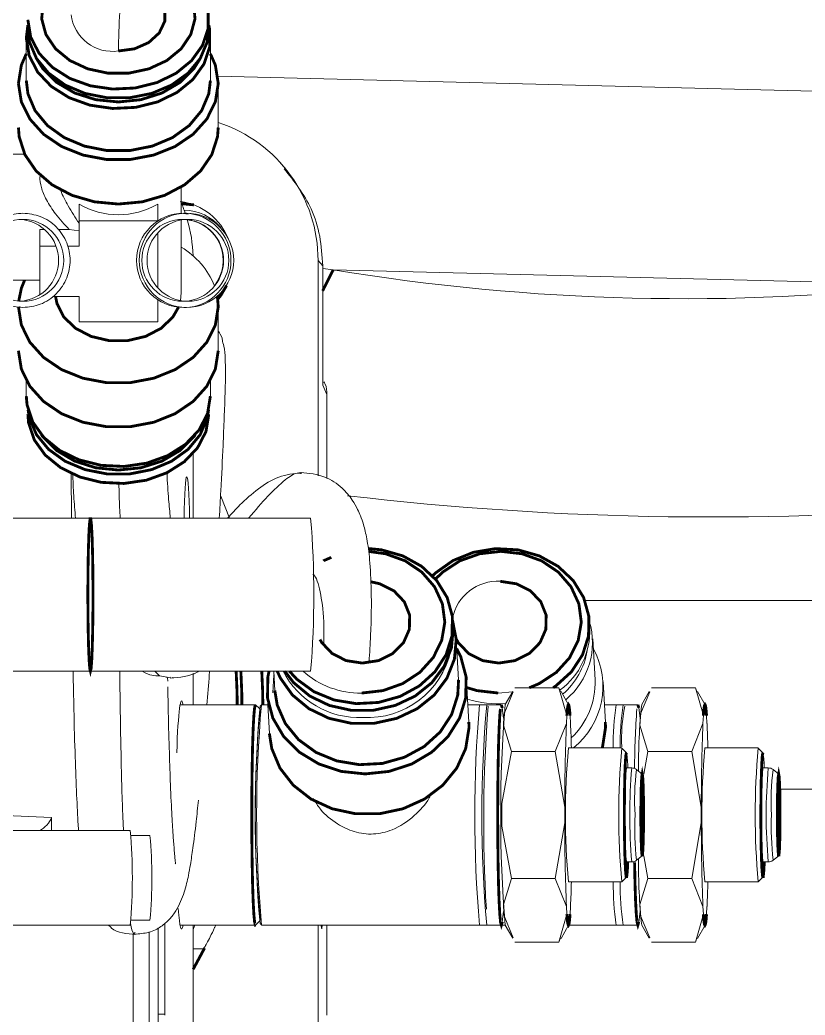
# Model space of a CAD drawing. Header units: millimetres. Extents: x -16985 to -606, y 2122 to 9380.
# Drawn here: x -2974 to -2924.1, y 7055.5 to 7118.7 of the extents above; entities that cross this region are included whole.
import ezdxf

# ---------------------------------------------------------------- set-up
doc = ezdxf.new("R2010")
doc.units = ezdxf.units.MM
for name, pattern in [('K5LT32768', [0]), ('K5LT32769', [0]), ('K5LT_THIN', [0])]:
    doc.linetypes.add(name, pattern=pattern)

msp = doc.modelspace()

# ---------------------------------------------------------------- linework, layer by layer
at = {"color": 7, "linetype": 'K5LT_THIN', "lineweight": 18}
for p, q in [((-2973.543, 7118.721), (-2973.543, 7118.143)), ((-2962.043, 7118.143), (-2962.043, 7118.721)), ((-2973.643, 7117.564), (-2973.643, 7114.864)), ((-2961.943, 7114.864), (-2961.943, 7117.564)), ((-2961.443, 7111.88), (-2961.443, 7114.679)), ((-2973.746, 7110.187), (-2976.143, 7110.187)), ((-2957.191, 7109.299), (-2957.485, 7109.625)), ((-2963.793, 7106.433), (-2963.793, 7108.102)), ((-2970.293, 7107.009), (-2970.293, 7105.954)), ((-2965.293, 7107.009), (-2965.293, 7105.954)), ((-2963.645, 7106.421), (-2963.359, 7106.367)), ((-2963.461, 7106.437), (-2963.634, 7106.437)), ((-2970.293, 7104.347), (-2970.293, 7105.954)), ((-2970.293, 7105.954), (-2965.293, 7105.954)), ((-2963.793, 7101.366), (-2963.793, 7106.002)), ((-2963.371, 7106.037), (-2963.704, 7106.037)), ((-2972.793, 7105.402), (-2972.49, 7105.402)), ((-2972.793, 7105.402), (-2972.793, 7104.347)), ((-2971.611, 7105.402), (-2970.918, 7105.402)), ((-2970.293, 7105.314), (-2970.918, 7105.402)), ((-2965.293, 7105.187), (-2965.293, 7101.687)), ((-2972.793, 7104.347), (-2972.793, 7101.246)), ((-2971.758, 7104.347), (-2972.793, 7104.347)), ((-2970.293, 7104.347), (-2971.034, 7104.347)), ((-2955.097, 7103.421), (-2954.805, 7103.098)), ((-2955.097, 7103.421), (-2955.097, 7089.742)), ((-2954.805, 7097.492), (-2954.805, 7103.098)), ((-2916.147, 7101.893), (-2954.133, 7102.836)), ((-2976.138, 7102.187), (-2972.793, 7102.187)), ((-2963.843, 7100.88), (-2963.793, 7101.366)), ((-2961.495, 7101.116), (-2961.048, 7101.643)), ((-2971.963, 7101.133), (-2970.293, 7101.133)), ((-2970.293, 7099.526), (-2970.293, 7101.133)), ((-2965.293, 7100.899), (-2965.293, 7099.526)), ((-2963.704, 7100.837), (-2963.371, 7100.837)), ((-2963.634, 7100.437), (-2963.461, 7100.437)), ((-2961.443, 7097.695), (-2961.443, 7100.494)), ((-2965.293, 7099.526), (-2970.293, 7099.526)), ((-2973.643, 7095.803), (-2973.643, 7094.809)), ((-2961.943, 7094.809), (-2961.943, 7095.803)), ((-2954.537, 7094.91), (-2954.79, 7095.505)), ((-2954.537, 7094.91), (-2954.537, 7094.872)), ((-2954.537, 7089.574), (-2954.537, 7094.872)), ((-2973.543, 7093.984), (-2973.543, 7093.652)), ((-2962.043, 7093.652), (-2962.043, 7093.984)), ((-2963.038, 7091.175), (-2963.038, 7087.052)), ((-2970.784, 7089.98), (-2970.773, 7087.02)), ((-2960.731, 7087.052), (-2961.282, 7088.439)), ((-2969.567, 7087.052), (-2978.761, 7087.052)), ((-2955.575, 7087.052), (-2969.567, 7087.052)), ((-2912.893, 7081.822), (-2938.144, 7081.822)), ((-2946.509, 7080.064), (-2946.535, 7080.514)), ((-2937.834, 7080.064), (-2937.86, 7080.514)), ((-2946.169, 7076.773), (-2946.319, 7079.373)), ((-2937.494, 7076.773), (-2937.644, 7079.373)), ((-2978.761, 7077.322), (-2969.567, 7077.322)), ((-2969.567, 7077.322), (-2955.575, 7077.322)), ((-2958.594, 7075.187), (-2958.661, 7077.322)), ((-2957.92, 7077.322), (-2957.85, 7076.101)), ((-2964.657, 7076.681), (-2964.661, 7076.903)), ((-2964.374, 7076.925), (-2964.27, 7076.91)), ((-2963.038, 7077.201), (-2963.038, 7075.201)), ((-2957.907, 7077.097), (-2957.983, 7075.939)), ((-2945.514, 7074.086), (-2945.662, 7076.657)), ((-2939.796, 7076.27), (-2942.583, 7076.27)), ((-2939.796, 7076.27), (-2939.287, 7074.497)), ((-2939.691, 7076.01), (-2939.796, 7076.27)), ((-2936.839, 7074.086), (-2936.987, 7076.657)), ((-2931.121, 7076.27), (-2933.908, 7076.27)), ((-2931.121, 7076.27), (-2930.612, 7074.497)), ((-2931.016, 7076.01), (-2931.121, 7076.27)), ((-2958.341, 7075.928), (-2958.193, 7073.356)), ((-2943.651, 7075.934), (-2942.744, 7076.002)), ((-2943.279, 7074.609), (-2942.692, 7076.01)), ((-2942.728, 7076.03), (-2943.204, 7075.198)), ((-2939.172, 7075.193), (-2939.652, 7076.032)), ((-2934.603, 7074.609), (-2934.017, 7076.01)), ((-2934.053, 7076.03), (-2934.529, 7075.198)), ((-2930.497, 7075.193), (-2930.977, 7076.032)), ((-2959.08, 7075.188), (-2963.868, 7075.188)), ((-2959.08, 7075.188), (-2959.072, 7075.184)), ((-2958.829, 7074.941), (-2959.072, 7075.184)), ((-2958.699, 7075.183), (-2958.789, 7075.093)), ((-2958.298, 7075.187), (-2958.691, 7075.187)), ((-2944.836, 7075.187), (-2945.577, 7075.187)), ((-2944.887, 7074.987), (-2944.888, 7074.986)), ((-2943.449, 7075.188), (-2944.832, 7075.188)), ((-2943.304, 7074.329), (-2943.394, 7074.988)), ((-2936.161, 7075.187), (-2936.902, 7075.187)), ((-2936.212, 7074.987), (-2936.212, 7074.986)), ((-2934.774, 7075.188), (-2936.157, 7075.188)), ((-2934.629, 7074.329), (-2934.718, 7074.988)), ((-2943.32, 7073.889), (-2943.279, 7074.609)), ((-2939.316, 7074.001), (-2939.287, 7074.497)), ((-2939.083, 7074.497), (-2939.055, 7074.001)), ((-2934.645, 7073.889), (-2934.603, 7074.609)), ((-2930.641, 7074.001), (-2930.612, 7074.497)), ((-2930.408, 7074.497), (-2930.38, 7074.001)), ((-2942.815, 7072.228), (-2943.32, 7073.889)), ((-2939.316, 7074.001), (-2940.029, 7072.228)), ((-2934.14, 7072.228), (-2934.645, 7073.889)), ((-2930.641, 7074.001), (-2931.353, 7072.228)), ((-2935.799, 7072.441), (-2939.185, 7072.441)), ((-2935.799, 7072.441), (-2935.794, 7072.439)), ((-2935.496, 7072.14), (-2935.794, 7072.439)), ((-2927.124, 7072.441), (-2930.51, 7072.441)), ((-2927.124, 7072.441), (-2927.119, 7072.439)), ((-2926.821, 7072.14), (-2927.119, 7072.439)), ((-2943.416, 7068.907), (-2942.815, 7072.228)), ((-2940.029, 7072.228), (-2942.815, 7072.228)), ((-2940.029, 7072.228), (-2939.418, 7068.683)), ((-2934.402, 7070.779), (-2934.14, 7072.228)), ((-2931.353, 7072.228), (-2934.14, 7072.228)), ((-2931.353, 7072.228), (-2930.743, 7068.683)), ((-2935.161, 7071.178), (-2935.5, 7071.178)), ((-2934.495, 7070.781), (-2934.856, 7071.072)), ((-2926.486, 7071.178), (-2926.825, 7071.178)), ((-2925.82, 7070.781), (-2926.181, 7071.072)), ((-2912.893, 7069.822), (-2925.755, 7069.822)), ((-2943.416, 7067.467), (-2943.416, 7068.907)), ((-2939.418, 7067.69), (-2939.418, 7068.683)), ((-2930.743, 7067.69), (-2930.743, 7068.683)), ((-2980.525, 7068.405), (-2972.032, 7068.032)), ((-2967.035, 7067.187), (-2974.781, 7067.187)), ((-2942.815, 7064.145), (-2943.416, 7067.467)), ((-2939.418, 7067.69), (-2940.029, 7064.145)), ((-2930.743, 7067.69), (-2931.353, 7064.145)), ((-2965.786, 7066.887), (-2966.991, 7066.887)), ((-2934.856, 7065.302), (-2934.495, 7065.593)), ((-2934.14, 7064.145), (-2934.402, 7065.595)), ((-2926.181, 7065.302), (-2925.82, 7065.593)), ((-2935.5, 7065.196), (-2935.161, 7065.196)), ((-2926.825, 7065.196), (-2926.486, 7065.196)), ((-2943.32, 7062.485), (-2942.815, 7064.145)), ((-2940.029, 7064.145), (-2942.815, 7064.145)), ((-2940.029, 7064.145), (-2939.316, 7062.373)), ((-2935.794, 7063.935), (-2935.496, 7064.233)), ((-2934.645, 7062.485), (-2934.14, 7064.145)), ((-2931.353, 7064.145), (-2934.14, 7064.145)), ((-2931.353, 7064.145), (-2930.641, 7062.373)), ((-2927.119, 7063.935), (-2926.821, 7064.233)), ((-2939.185, 7063.932), (-2935.799, 7063.932)), ((-2930.51, 7063.932), (-2927.124, 7063.932)), ((-2943.279, 7061.765), (-2943.32, 7062.485)), ((-2939.287, 7061.876), (-2939.316, 7062.373)), ((-2939.055, 7062.373), (-2939.083, 7061.876)), ((-2934.603, 7061.765), (-2934.645, 7062.485)), ((-2930.612, 7061.876), (-2930.641, 7062.373)), ((-2930.38, 7062.373), (-2930.408, 7061.876)), ((-2966.991, 7061.487), (-2965.786, 7061.487)), ((-2943.394, 7061.386), (-2943.304, 7062.044)), ((-2942.692, 7060.364), (-2943.279, 7061.765)), ((-2939.287, 7061.876), (-2939.796, 7060.104)), ((-2934.718, 7061.386), (-2934.629, 7062.044)), ((-2934.017, 7060.364), (-2934.603, 7061.765)), ((-2930.612, 7061.876), (-2931.121, 7060.104)), ((-2974.781, 7061.187), (-2967.035, 7061.187)), ((-2965.267, 7049.488), (-2965.267, 7061.008)), ((-2964.837, 7061.307), (-2964.837, 7055.513)), ((-2963.868, 7061.186), (-2959.08, 7061.186)), ((-2963.038, 7061.186), (-2963.038, 7049.907)), ((-2959.072, 7061.19), (-2958.829, 7061.433)), ((-2958.789, 7061.281), (-2958.699, 7061.191)), ((-2958.691, 7061.187), (-2944.836, 7061.187)), ((-2955.097, 7061.187), (-2955.097, 7046.953)), ((-2954.898, 7061.186), (-2950.405, 7061.186)), ((-2954.537, 7055.502), (-2954.537, 7061.186)), ((-2950.397, 7061.19), (-2950.405, 7061.186)), ((-2944.888, 7061.387), (-2944.887, 7061.386)), ((-2944.832, 7061.186), (-2943.449, 7061.186)), ((-2943.445, 7061.187), (-2943.21, 7061.187)), ((-2943.204, 7061.175), (-2942.728, 7060.344)), ((-2939.652, 7060.342), (-2939.172, 7061.181)), ((-2939.169, 7061.187), (-2936.161, 7061.187)), ((-2936.212, 7061.387), (-2936.212, 7061.386)), ((-2936.157, 7061.186), (-2934.774, 7061.186)), ((-2934.529, 7061.175), (-2934.053, 7060.344)), ((-2930.977, 7060.342), (-2930.497, 7061.181)), ((-2939.796, 7060.104), (-2939.691, 7060.364)), ((-2931.121, 7060.104), (-2931.016, 7060.364)), ((-2963.038, 7059.682), (-2962.379, 7059.682)), ((-2939.796, 7060.104), (-2942.583, 7060.104)), ((-2931.121, 7060.104), (-2933.908, 7060.104)), ((-2964.837, 7055.463), (-2964.837, 7055.513)), ((-2954.537, 7055.502), (-2954.537, 7055.463))]:
    msp.add_line(p, q, dxfattribs=at)
at = {"color": 8, "linetype": 'K5LT32768', "lineweight": 15, "true_color": 0x808080}
for p, q in [((-2961.471, 7115.14), (-2890.227, 7113.37)), ((-2954.805, 7102.909), (-2954.133, 7102.836)), ((-2954.79, 7095.505), (-2954.792, 7095.732)), ((-2965.175, 7077.035), (-2965.476, 7077.322)), ((-2964.476, 7076.946), (-2964.682, 7076.893)), ((-2972.032, 7068.032), (-2972.032, 7067.187)), ((-2966.857, 7046.937), (-2966.857, 7060.622)), ((-2965.825, 7049.057), (-2965.825, 7060.746)), ((-2964.837, 7055.513), (-2965.267, 7055.513))]:
    msp.add_line(p, q, dxfattribs=at)
at = {"color": 7, "linetype": 'K5LT_THIN', "const_width": 0.18}
for points in [[(-2973.543, 7118.721), (-2973.362, 7117.626), (-2972.831, 7116.599), (-2971.984, 7115.706), (-2970.874, 7115.002), (-2969.569, 7114.532), (-2968.154, 7114.325), (-2966.715, 7114.394), (-2965.344, 7114.736), (-2964.127, 7115.327), (-2963.141, 7116.132), (-2962.446, 7117.1), (-2962.088, 7118.169), (-2962.088, 7119.273), (-2962.446, 7120.343), (-2963.141, 7121.31), (-2964.127, 7122.115), (-2964.591, 7122.38)], [(-2964.629, 7121.893), (-2964.223, 7121.596), (-2963.456, 7120.764), (-2963.011, 7119.804), (-2962.92, 7118.787), (-2963.191, 7117.79), (-2963.802, 7116.885), (-2964.71, 7116.14), (-2965.847, 7115.611), (-2967.128, 7115.336), (-2968.458, 7115.336), (-2969.738, 7115.611), (-2970.875, 7116.14), (-2971.783, 7116.885), (-2972.395, 7117.79), (-2972.665, 7118.787), (-2972.574, 7119.804), (-2972.129, 7120.764), (-2971.362, 7121.596), (-2970.688, 7122.055)], [(-2964.862, 7119.533), (-2964.838, 7119.442), (-2964.838, 7118.644), (-2965.194, 7117.894), (-2965.864, 7117.282), (-2966.766, 7116.883), (-2967.793, 7116.744)], [(-2973.543, 7118.389), (-2973.643, 7117.564), (-2973.459, 7116.45), (-2972.919, 7115.405), (-2972.057, 7114.496), (-2970.927, 7113.78), (-2969.6, 7113.302), (-2968.16, 7113.092), (-2966.696, 7113.162), (-2965.302, 7113.509), (-2964.064, 7114.111), (-2963.06, 7114.93), (-2962.353, 7115.914), (-2961.989, 7117.003), (-2961.989, 7118.126), (-2962.043, 7118.389)], [(-2973.543, 7118.143), (-2973.441, 7117.317), (-2972.995, 7116.267), (-2972.223, 7115.335), (-2971.172, 7114.579), (-2969.909, 7114.047), (-2968.513, 7113.773), (-2967.072, 7113.773), (-2965.676, 7114.047), (-2964.413, 7114.579), (-2963.362, 7115.335), (-2962.59, 7116.267), (-2962.144, 7117.317), (-2962.043, 7118.143)], [(-2974.143, 7114.679), (-2973.958, 7113.515), (-2973.415, 7112.418), (-2972.546, 7111.453), (-2971.4, 7110.676), (-2970.044, 7110.131), (-2968.558, 7109.85), (-2967.027, 7109.85), (-2965.541, 7110.131), (-2964.185, 7110.676), (-2963.039, 7111.453), (-2962.17, 7112.418), (-2961.627, 7113.515), (-2961.443, 7114.679), (-2961.627, 7115.843), (-2961.943, 7116.571)], [(-2973.643, 7116.571), (-2973.958, 7115.843), (-2974.143, 7114.679)], [(-2962.613, 7116.229), (-2962.986, 7115.631), (-2963.868, 7114.751), (-2965.018, 7114.075), (-2966.356, 7113.65), (-2967.793, 7113.505), (-2969.229, 7113.65), (-2970.568, 7114.075), (-2971.717, 7114.751), (-2972.599, 7115.631), (-2972.972, 7116.229)], [(-2973.643, 7114.864), (-2973.539, 7114.025), (-2973.086, 7112.956), (-2972.3, 7112.008), (-2971.231, 7111.239), (-2969.946, 7110.698), (-2968.526, 7110.418), (-2967.059, 7110.418), (-2965.639, 7110.698), (-2964.354, 7111.239), (-2963.285, 7112.008), (-2962.499, 7112.956), (-2962.046, 7114.025), (-2961.943, 7114.864)], [(-2974.143, 7111.88), (-2974.096, 7111.294), (-2973.73, 7110.155), (-2973.018, 7109.117), (-2972.003, 7108.239), (-2970.744, 7107.573), (-2969.312, 7107.157), (-2967.793, 7107.015), (-2966.273, 7107.157), (-2964.842, 7107.573), (-2963.582, 7108.239), (-2962.567, 7109.117), (-2961.855, 7110.155), (-2961.489, 7111.294), (-2961.443, 7111.88)], [(-2963.774, 7107.036), (-2963.71, 7107.037), (-2962.991, 7106.964)], [(-2973.746, 7102.187), (-2973.958, 7101.658), (-2974.127, 7100.838)], [(-2961.473, 7100.97), (-2961.275, 7101.22), (-2960.91, 7101.841)], [(-2974.143, 7100.494), (-2973.958, 7099.33), (-2973.415, 7098.233), (-2972.546, 7097.268), (-2971.4, 7096.491), (-2970.044, 7095.946), (-2968.558, 7095.665), (-2967.027, 7095.665), (-2965.541, 7095.946), (-2964.185, 7096.491), (-2963.039, 7097.268), (-2962.17, 7098.233), (-2961.627, 7099.33), (-2961.443, 7100.494), (-2961.495, 7101.116)], [(-2971.781, 7101.133), (-2971.692, 7100.684), (-2971.257, 7099.834), (-2970.513, 7099.12), (-2969.528, 7098.605), (-2968.389, 7098.336), (-2967.196, 7098.336), (-2966.057, 7098.605), (-2965.072, 7099.12), (-2964.328, 7099.834), (-2963.977, 7100.446)], [(-2961.443, 7097.695), (-2961.627, 7096.531), (-2962.17, 7095.434), (-2963.039, 7094.469), (-2964.185, 7093.691), (-2965.541, 7093.146), (-2967.027, 7092.866), (-2968.558, 7092.866), (-2970.044, 7093.146), (-2971.4, 7093.691), (-2972.546, 7094.469), (-2973.415, 7095.434), (-2973.958, 7096.531), (-2974.143, 7097.695)], [(-2961.943, 7094.809), (-2962.126, 7093.695), (-2962.666, 7092.651), (-2963.528, 7091.742), (-2964.658, 7091.026), (-2965.985, 7090.547), (-2967.425, 7090.337), (-2968.889, 7090.408), (-2970.283, 7090.755), (-2971.521, 7091.357), (-2972.525, 7092.175), (-2973.232, 7093.16), (-2973.596, 7094.248), (-2973.643, 7094.809)], [(-2962.056, 7093.932), (-2962.144, 7093.406), (-2962.59, 7092.356), (-2963.362, 7091.423), (-2964.413, 7090.667), (-2965.676, 7090.136), (-2967.072, 7089.861), (-2968.513, 7089.861), (-2969.909, 7090.136), (-2971.172, 7090.667), (-2972.223, 7091.423), (-2972.995, 7092.356), (-2973.441, 7093.406), (-2973.529, 7093.932)], [(-2962.043, 7093.652), (-2962.223, 7092.557), (-2962.754, 7091.53), (-2963.601, 7090.637), (-2964.712, 7089.933), (-2966.016, 7089.463), (-2967.431, 7089.256), (-2968.87, 7089.326), (-2970.241, 7089.667), (-2971.458, 7090.259), (-2972.444, 7091.063), (-2973.139, 7092.031), (-2973.497, 7093.1), (-2973.543, 7093.652)], [(-2962.899, 7092.354), (-2962.986, 7092.234), (-2963.868, 7091.353), (-2965.018, 7090.678), (-2966.356, 7090.253), (-2967.793, 7090.108), (-2969.229, 7090.253), (-2970.568, 7090.678), (-2971.717, 7091.353), (-2972.599, 7092.234), (-2972.686, 7092.354)], [(-2956.92, 7077.322), (-2956.443, 7076.808), (-2955.358, 7076.019), (-2954.076, 7075.492), (-2952.678, 7075.26), (-2951.251, 7075.338), (-2949.886, 7075.72), (-2948.667, 7076.383), (-2947.672, 7077.285), (-2946.964, 7078.37), (-2946.585, 7079.568), (-2946.562, 7080.806), (-2946.894, 7082.004), (-2947.561, 7083.088), (-2948.521, 7083.99), (-2949.714, 7084.653), (-2951.065, 7085.036), (-2951.897, 7085.119)], [(-2952.326, 7075.934), (-2950.978, 7076.087), (-2949.716, 7076.537), (-2948.626, 7077.252), (-2947.782, 7078.185), (-2947.242, 7079.271), (-2947.043, 7080.437), (-2947.197, 7081.602), (-2947.696, 7082.689), (-2948.504, 7083.621), (-2949.567, 7084.337), (-2950.811, 7084.787), (-2951.873, 7084.934)], [(-2940.159, 7076.27), (-2939.992, 7076.383), (-2938.997, 7077.285), (-2938.288, 7078.37), (-2937.91, 7079.568), (-2937.887, 7080.806), (-2938.219, 7082.004), (-2938.886, 7083.088), (-2939.846, 7083.99), (-2941.039, 7084.653), (-2942.39, 7085.036), (-2943.814, 7085.113), (-2945.221, 7084.882), (-2946.523, 7084.355), (-2947.638, 7083.566), (-2947.827, 7083.387)], [(-2941.674, 7076.27), (-2941.041, 7076.537), (-2939.951, 7077.252), (-2939.107, 7078.185), (-2938.567, 7079.271), (-2938.368, 7080.437), (-2938.522, 7081.602), (-2939.021, 7082.689), (-2939.829, 7083.621), (-2940.891, 7084.337), (-2942.136, 7084.787), (-2943.478, 7084.94), (-2944.826, 7084.787), (-2946.088, 7084.337), (-2947.179, 7083.621), (-2947.636, 7083.178)], [(-2954.255, 7084.558), (-2954.764, 7084.337), (-2954.765, 7084.336)], [(-2951.738, 7083.005), (-2951.168, 7082.878), (-2950.274, 7082.427), (-2949.618, 7081.736), (-2949.278, 7080.888), (-2949.296, 7079.986), (-2949.668, 7079.138), (-2950.351, 7078.447), (-2951.261, 7077.995), (-2952.29, 7077.839), (-2953.312, 7077.995), (-2954.205, 7078.447), (-2954.861, 7079.138), (-2954.978, 7079.338)], [(-2943.515, 7083.035), (-2942.492, 7082.878), (-2941.599, 7082.427), (-2940.943, 7081.736), (-2940.603, 7080.888), (-2940.621, 7079.986), (-2940.993, 7079.138), (-2941.676, 7078.447), (-2942.586, 7077.995), (-2943.615, 7077.839), (-2944.637, 7077.995), (-2945.53, 7078.447), (-2946.186, 7079.138), (-2946.319, 7079.369)], [(-2946.557, 7080.568), (-2946.318, 7079.355), (-2946.434, 7078.088), (-2946.91, 7076.88), (-2947.716, 7075.807), (-2948.801, 7074.938), (-2950.097, 7074.326), (-2951.523, 7074.011), (-2952.989, 7074.011), (-2954.402, 7074.326), (-2955.675, 7074.938), (-2956.726, 7075.807), (-2957.491, 7076.88), (-2957.694, 7077.322)], [(-2957.214, 7077.322), (-2956.649, 7076.59), (-2955.625, 7075.743), (-2954.385, 7075.147), (-2953.008, 7074.839), (-2951.58, 7074.839), (-2950.19, 7075.147), (-2948.928, 7075.743), (-2947.87, 7076.59), (-2947.085, 7077.635), (-2946.621, 7078.812), (-2946.508, 7080.047), (-2946.509, 7080.064)], [(-2946.284, 7078.763), (-2946.03, 7078.243), (-2945.688, 7076.955), (-2945.714, 7075.63), (-2946.105, 7074.342), (-2946.838, 7073.169), (-2947.872, 7072.176), (-2949.145, 7071.423), (-2950.585, 7070.953), (-2952.107, 7070.793), (-2953.623, 7070.953), (-2955.044, 7071.423), (-2956.289, 7072.176), (-2957.284, 7073.169), (-2957.973, 7074.342), (-2958.314, 7075.63), (-2958.289, 7076.955), (-2958.216, 7077.322)], [(-2960.306, 7077.322), (-2960.25, 7076.068), (-2960.239, 7075.188)], [(-2960.006, 7077.322), (-2959.951, 7076.075), (-2959.939, 7075.188)], [(-2958.61, 7075.187), (-2958.622, 7076.075), (-2958.677, 7077.322)], [(-2946.169, 7076.773), (-2946.221, 7075.802), (-2946.609, 7074.572), (-2947.337, 7073.459), (-2948.358, 7072.533), (-2949.608, 7071.853), (-2951.01, 7071.46), (-2952.474, 7071.381), (-2953.909, 7071.619), (-2955.225, 7072.159), (-2956.338, 7072.969), (-2957.18, 7073.996), (-2957.697, 7075.177), (-2957.85, 7076.101)], [(-2945.64, 7076.279), (-2944.993, 7076.087), (-2943.651, 7075.934)], [(-2959.072, 7061.19), (-2959.08, 7061.186), (-2959.131, 7061.361), (-2959.181, 7061.879), (-2959.225, 7062.713), (-2959.262, 7063.822), (-2959.289, 7065.149), (-2959.307, 7066.629), (-2959.312, 7068.187), (-2959.307, 7069.745), (-2959.289, 7071.224), (-2959.262, 7072.552), (-2959.225, 7073.66), (-2959.181, 7074.495), (-2959.131, 7075.012), (-2959.08, 7075.188)], [(-2943.394, 7061.386), (-2943.397, 7061.361), (-2943.449, 7061.186), (-2943.5, 7061.361), (-2943.55, 7061.879), (-2943.594, 7062.713), (-2943.631, 7063.822), (-2943.658, 7065.149), (-2943.676, 7066.629), (-2943.681, 7068.187), (-2943.676, 7069.745), (-2943.658, 7071.224), (-2943.631, 7072.552), (-2943.594, 7073.66), (-2943.55, 7074.495), (-2943.511, 7074.928)], [(-2943.449, 7075.188), (-2943.397, 7075.012), (-2943.394, 7074.988)], [(-2939.287, 7074.497), (-2939.263, 7074.804), (-2939.238, 7075.025), (-2939.212, 7075.16), (-2939.185, 7075.204), (-2939.159, 7075.16), (-2939.133, 7075.025), (-2939.108, 7074.804), (-2939.083, 7074.497)], [(-2934.774, 7075.188), (-2934.722, 7075.012), (-2934.718, 7074.988)], [(-2930.612, 7074.497), (-2930.588, 7074.804), (-2930.562, 7075.025), (-2930.536, 7075.16), (-2930.51, 7075.204), (-2930.484, 7075.16), (-2930.458, 7075.025), (-2930.432, 7074.804), (-2930.408, 7074.497)], [(-2945.514, 7074.086), (-2945.507, 7073.721), (-2945.717, 7072.405), (-2946.283, 7071.165), (-2947.173, 7070.074), (-2948.335, 7069.195), (-2949.702, 7068.579), (-2951.193, 7068.262), (-2952.723, 7068.262), (-2954.203, 7068.579), (-2955.545, 7069.195), (-2956.674, 7070.074), (-2957.522, 7071.165), (-2958.041, 7072.405), (-2958.193, 7073.356)], [(-2936.839, 7074.086), (-2936.832, 7073.721), (-2937.03, 7072.441)], [(-2935.414, 7065.196), (-2935.443, 7064.623), (-2935.481, 7064.275), (-2935.52, 7064.275), (-2935.557, 7064.623), (-2935.59, 7065.287), (-2935.614, 7066.209), (-2935.628, 7067.307), (-2935.631, 7068.482), (-2935.623, 7069.632), (-2935.603, 7070.653), (-2935.574, 7071.455), (-2935.539, 7071.967), (-2935.5, 7072.143)], [(-2926.739, 7065.196), (-2926.768, 7064.623), (-2926.805, 7064.275), (-2926.845, 7064.275), (-2926.882, 7064.623), (-2926.914, 7065.287), (-2926.939, 7066.209), (-2926.953, 7067.307), (-2926.956, 7068.482), (-2926.947, 7069.632), (-2926.928, 7070.653), (-2926.899, 7071.455), (-2926.864, 7071.967), (-2926.825, 7072.143)], [(-2934.718, 7061.386), (-2934.722, 7061.361), (-2934.774, 7061.186), (-2934.825, 7061.361), (-2934.874, 7061.879), (-2934.919, 7062.713), (-2934.955, 7063.822), (-2934.983, 7065.149), (-2934.984, 7065.175)], [(-2939.083, 7061.876), (-2939.108, 7061.57), (-2939.133, 7061.348), (-2939.159, 7061.214), (-2939.185, 7061.169), (-2939.212, 7061.214), (-2939.238, 7061.348), (-2939.263, 7061.57), (-2939.287, 7061.876)], [(-2930.408, 7061.876), (-2930.432, 7061.57), (-2930.458, 7061.348), (-2930.484, 7061.214), (-2930.51, 7061.169), (-2930.536, 7061.214), (-2930.562, 7061.348), (-2930.588, 7061.57), (-2930.612, 7061.876)], [(-2963.038, 7058.377), (-2963.002, 7058.44), (-2962.314, 7059.72)]]:
    msp.add_lwpolyline(points, dxfattribs=at)
at = {"color": 8, "linetype": 'K5LT32769', "true_color": 0x808080, "const_width": 0.18}
msp.add_lwpolyline([(-2954.805, 7101.497), (-2954.707, 7101.711), (-2954.133, 7102.836)], dxfattribs=at)
at = {"color": 7, "linetype": 'K5LT_THIN', "const_width": 0.18}
for points in [[(-2969.567, 7077.322), (-2969.611, 7077.502), (-2969.651, 7078.03), (-2969.685, 7078.866), (-2969.711, 7079.949), (-2969.726, 7081.197), (-2969.729, 7082.519), (-2969.72, 7083.816), (-2969.699, 7084.992), (-2969.669, 7085.961), (-2969.632, 7086.649), (-2969.589, 7087.007), (-2969.545, 7087.007), (-2969.503, 7086.649), (-2969.465, 7085.961), (-2969.435, 7084.992), (-2969.414, 7083.816), (-2969.405, 7082.519), (-2969.408, 7081.197), (-2969.423, 7079.949), (-2969.449, 7078.866), (-2969.483, 7078.03), (-2969.523, 7077.502)], [(-2934.497, 7070.782), (-2934.466, 7070.607), (-2934.439, 7070.105), (-2934.42, 7069.344), (-2934.411, 7068.426), (-2934.414, 7067.477), (-2934.428, 7066.623), (-2934.452, 7065.98), (-2934.481, 7065.636), (-2934.513, 7065.636), (-2934.542, 7065.98), (-2934.566, 7066.623), (-2934.58, 7067.477), (-2934.583, 7068.426), (-2934.574, 7069.344), (-2934.555, 7070.105), (-2934.528, 7070.607)], [(-2925.822, 7070.782), (-2925.791, 7070.607), (-2925.764, 7070.105), (-2925.745, 7069.344), (-2925.736, 7068.426), (-2925.739, 7067.477), (-2925.753, 7066.623), (-2925.776, 7065.98), (-2925.806, 7065.636), (-2925.838, 7065.636), (-2925.867, 7065.98), (-2925.891, 7066.623), (-2925.905, 7067.477), (-2925.908, 7068.426), (-2925.899, 7069.344), (-2925.88, 7070.105), (-2925.853, 7070.607)]]:
    msp.add_lwpolyline(points, close=True, dxfattribs=at)
at = {"color": 7, "linetype": 'K5LT_THIN', "lineweight": 18}
for centre, radius in [((-2963.461, 7103.436), 2.999), ((-2973.86, 7103.437), 2.6), ((-2963.37, 7103.437), 2.6)]:
    msp.add_circle(centre, radius, dxfattribs=at)
for centre, radius, start, end in [((-2968.162, 7119.369), 2.65, 187.07349, 278.01907), ((-2964.325, 7103.439), 3.77, 20.76989, 82.5144), ((-2967.793, 7111.281), 4.95, 239.6647, 300.3353), ((-2963.633, 7103.437), 3, 90.02405, 269.97595), ((-2963.697, 7103.439), 3.198, 40.64643, 88.52253), ((-2963.635, 7103.437), 3, 271.67857, 88.23806), ((-2974.193, 7103.438), 2.599, 359.98076, 86.31429), ((-2963.703, 7103.438), 2.599, 90.01448, 180.0173), ((-2963.705, 7103.437), 2.6, 273.66888, 86.30363), ((-2963.728, 7103.437), 2.6, 321.75872, 82.97045), ((-2963.728, 7103.437), 2.6, 321.75242, 82.97676), ((-2966.342, 7099.944), 5.023, 22.01777, 59.49371), ((-2974.193, 7103.436), 2.599, 273.4295, 0.01665), ((-2963.703, 7103.436), 2.599, 179.97998, 269.98825), ((-3012.973, 7082.187), 57.604, 355.15522, 4.84478), ((-2943.688, 7080.131), 2.909, 86.58731, 169.35272), ((-2942.388, 7079.139), 4.73, 309.9085, 16.74813), ((-2942.51, 7079.876), 4.68, 306.81118, 2.31047), ((-2951.957, 7079.784), 5.412, 266.78429, 347.68701), ((-2942.583, 7079.389), 4.651, 310.63809, 350.60414), ((-2942.037, 7076.36), 5.039, 308.95573, 28.4847), ((-2952.495, 7079.793), 5.417, 207.13525, 272.48455), ((-2952.424, 7081.367), 5.434, 228.10346, 271.03119), ((-2942.273, 7076.586), 4.783, 312.88814, 2.24454), ((-2943.649, 7081.696), 6.446, 252.39985, 274.31261), ((-2887.694, 7068.228), 71.398, 174.64697, 185.41633), ((-2879.353, 7068.187), 79.735, 175.03118, 184.96882), ((-2879.227, 7068.229), 79.775, 174.99906, 185.06424), ((-2866.009, 7068.187), 79.133, 174.92435, 185.07565), ((-2865.787, 7068.187), 78.903, 174.9102, 185.0898), ((-2851.812, 7067.769), 92.759, 175.47136, 183.44033), ((-2858.003, 7068.187), 85.49, 175.2955, 184.7045), ((-2919.288, 7072.674), 17.055, 171.52332, 180.78037), ((-2921.552, 7072.856), 14.343, 170.64693, 181.6557), ((-2925.842, 7073.087), 9.968, 168.39218, 183.34756), ((-2880.899, 7070.926), 54.085, 175.75593, 179.74765), ((-2898.999, 7071.393), 35.733, 173.8864, 180.67705), ((-2916.993, 7072.735), 26.352, 175.92198, 177.49068), ((-2908.318, 7072.735), 26.352, 175.92198, 177.49068), ((-2812.135, 7068.901), 127.283, 177.70395, 180.09812), ((-3007.078, 7070.827), 68.097, 1.35813, 2.67089), ((-2803.459, 7068.901), 127.283, 177.70395, 180.09812), ((-2998.402, 7070.827), 68.097, 1.35813, 2.67089), ((-2892.484, 7068.187), 46.895, 174.79453, 185.20547), ((-2889.047, 7068.214), 46.943, 174.83292, 185.23038), ((-2883.809, 7068.187), 46.895, 174.79453, 185.20547), ((-2880.372, 7068.214), 46.943, 174.83292, 185.23038), ((-2940.734, 7071.19), 5.32, 359.87146, 10.3181), ((-2932.059, 7071.19), 5.32, 359.87146, 10.3181), ((-2901.475, 7068.187), 34.156, 174.9764, 185.0236), ((-2892.8, 7068.187), 34.156, 174.9764, 185.0236), ((-2732.273, 7068.187), 211.144, 179.80454, 180.19546), ((-3001.091, 7064.187), 34.188, 354.96581, 5.03419), ((-2812.135, 7067.472), 127.283, 179.90188, 182.29605), ((-2803.459, 7067.472), 127.283, 179.90188, 182.29605), ((-2995.43, 7064.187), 29.767, 354.79589, 5.20411), ((-2898.999, 7064.981), 35.733, 179.32295, 186.1136), ((-3007.078, 7065.546), 68.097, 357.32911, 358.64187), ((-2916.324, 7063.899), 20.018, 179.9058, 187.7905), ((-2921.45, 7063.525), 14.444, 178.38298, 189.31438), ((-2998.402, 7065.546), 68.097, 357.32911, 358.64187), ((-2916.993, 7063.639), 26.352, 182.50932, 184.07802), ((-2908.318, 7063.639), 26.352, 182.50932, 184.07802)]:
    msp.add_arc(centre, radius, start, end, dxfattribs=at)
at = {"color": 8, "linetype": 'K5LT32768', "lineweight": 15, "true_color": 0x808080}
for centre, radius, start, end in [((-2901.134, 7068.187), 34.158, 174.97665, 185.02314), ((-2919.699, 7069.11), 15.283, 172.62445, 183.4636), ((-2892.459, 7068.187), 34.158, 174.97665, 185.02314), ((-2911.024, 7069.11), 15.283, 172.62445, 183.4636), ((-2915.929, 7067.39), 19.042, 177.60208, 186.29763), ((-2907.254, 7067.39), 19.042, 177.60208, 186.29763)]:
    msp.add_arc(centre, radius, start, end, dxfattribs=at)
at = {"color": 7, "linetype": 'K5LT_THIN', "lineweight": 18}
for centre, major_axis, ratio, start_param, end_param in [((-2964.343, 7103.418), (2.307, 8.96), 0.999369, -1.318644, -0.066975), ((-2972.284, 7103.418), (2.307, 8.96), 0.999369, -0.986548, -0.900623), ((-2972.284, 7103.418), (2.307, 8.96), 0.999369, -1.286021, -1.034132), ((-2934.928, 7147.26), (79.951, -2.792), 0.577554, -1.79316, -1.313547), ((-2963.443, 7086.187), (0, 3.5), 0.050671, -1.321066, 1.321066), ((-2963.773, 7068.187), (0, 7.25), 0.050671, -0.262842, 0.994655), ((-2972.96, 7068.032), (0.84, 0.804), 0.675484, -1.989659, -0.956164), ((-2963.773, 7068.187), (0, 7.25), 0.050671, 2.534126, 3.404435), ((-2954.868, 7068.187), (0, 7.25), 0.01578, 2.878751, 3.404435)]:
    msp.add_ellipse(centre, major_axis=major_axis, ratio=ratio, start_param=start_param, end_param=end_param, dxfattribs=at)
at = {"color": 8, "linetype": 'K5LT32768', "lineweight": 15, "true_color": 0x808080}
msp.add_ellipse((-2935.412, 7133.412), major_axis=(95.942, -3.35), ratio=0.481193, start_param=-1.74082, end_param=-1.313547, dxfattribs=at)
for points, knots in [([(-2967.784, 7116.745), (-2967.783, 7116.945), (-2967.776, 7118.075), (-2967.716, 7119.017), (-2967.666, 7119.792)], [0, 0, 0, 0, 0.176302, 1, 1, 1, 1]), ([(-2971.492, 7108.019), (-2971.478, 7107.973), (-2971.363, 7107.598), (-2970.956, 7106.816), (-2970.527, 7106.162), (-2970.293, 7105.804)], [0, 0, 0, 0, 0.059284, 0.484936, 1, 1, 1, 1]), ([(-2959.513, 7087.052), (-2959.509, 7087.056), (-2959.079, 7087.553), (-2958.278, 7088.498), (-2957.248, 7089.469), (-2956.538, 7089.956), (-2956.234, 7089.903), (-2956.145, 7089.888)], [0, 0, 0, 0, 0.002896, 0.326278, 0.647504, 0.896852, 1, 1, 1, 1]), ([(-2967.668, 7087.052), (-2967.698, 7087.495), (-2967.743, 7088.151), (-2967.751, 7089.002), (-2967.753, 7089.279)], [0, 0, 0, 0, 0.674767, 1, 1, 1, 1]), ([(-2954.735, 7079.044), (-2954.73, 7079.419), (-2954.711, 7080.831), (-2954.919, 7082.236), (-2955.169, 7083.273), (-2955.388, 7083.455), (-2955.422, 7083.483)], [0, 0, 0, 0, 0.140661, 0.529265, 0.9264, 1, 1, 1, 1]), ([(-2967.468, 7067.187), (-2967.486, 7067.585), (-2967.552, 7069.043), (-2967.636, 7072.316), (-2967.686, 7075.752), (-2967.708, 7077.322)], [0, 0, 0, 0, 0.169614, 0.620496, 1, 1, 1, 1]), ([(-2966.726, 7060.722), (-2966.761, 7060.678), (-2966.863, 7060.55), (-2966.957, 7060.995), (-2967.019, 7061.286)], [0, 0, 0, 0, 0.346969, 1, 1, 1, 1])]:
    msp.add_open_spline(points, degree=3, knots=knots, dxfattribs=at)
at = {"color": 7, "linetype": 'K5LT_THIN', "lineweight": 18}
for points, knots in [([(-2954.805, 7103.098), (-2954.844, 7103.723), (-2954.921, 7104.959), (-2955.587, 7107.157), (-2956.611, 7108.451), (-2957.252, 7109.262)], [0, 0, 0, 0, 0.277087, 0.546892, 1, 1, 1, 1]), ([(-2970.918, 7105.402), (-2971.216, 7105.722), (-2971.762, 7106.308), (-2972.36, 7107.233), (-2972.725, 7108.065), (-2972.77, 7108.533), (-2972.793, 7108.758)], [0, 0, 0, 0, 0.317826, 0.580477, 0.798067, 1, 1, 1, 1]), ([(-2973.859, 7100.437), (-2974.236, 7100.477), (-2974.818, 7100.539), (-2975.517, 7100.913), (-2975.993, 7101.3), (-2976.383, 7101.778), (-2976.745, 7102.477), (-2976.93, 7103.437), (-2976.745, 7104.397), (-2976.384, 7105.096), (-2975.994, 7105.573), (-2975.517, 7105.961), (-2974.818, 7106.334), (-2974.236, 7106.397), (-2973.859, 7106.437)], [0, 0, 0, 0, 0.119721, 0.184832, 0.25, 0.315111, 0.380279, 0.5, 0.619721, 0.684832, 0.75, 0.815111, 0.880279, 1, 1, 1, 1]), ([(-2973.859, 7106.437), (-2973.482, 7106.397), (-2972.9, 7106.334), (-2972.201, 7105.961), (-2971.725, 7105.573), (-2971.335, 7105.096), (-2970.973, 7104.397), (-2970.788, 7103.437), (-2970.973, 7102.477), (-2971.334, 7101.778), (-2971.724, 7101.301), (-2972.201, 7100.913), (-2972.9, 7100.539), (-2973.482, 7100.477), (-2973.859, 7100.437)], [0, 0, 0, 0, 0.119721, 0.184832, 0.25, 0.315111, 0.380279, 0.5, 0.619721, 0.684832, 0.75, 0.815111, 0.880279, 1, 1, 1, 1]), ([(-2961.376, 7087.052), (-2961.343, 7087.638), (-2961.251, 7089.29), (-2961.148, 7091.431), (-2961.06, 7093.482), (-2961.009, 7094.974), (-2960.975, 7096.187), (-2961, 7097.191), (-2961.037, 7097.827), (-2961.205, 7098.413), (-2961.181, 7098.51), (-2961.389, 7098.874), (-2961.429, 7098.944)], [0, 0, 0, 0, 0.109633, 0.308879, 0.446701, 0.587577, 0.722008, 0.816566, 0.905931, 0.948725, 0.990104, 1, 1, 1, 1]), ([(-2954.792, 7095.732), (-2954.795, 7095.993), (-2954.8, 7096.389), (-2954.804, 7097.008), (-2954.805, 7097.337), (-2954.805, 7097.492)], [0, 0, 0, 0, 0.501909, 0.764149, 1, 1, 1, 1]), ([(-2954.537, 7094.91), (-2954.545, 7095.141), (-2954.556, 7095.427), (-2954.699, 7095.667), (-2954.726, 7095.713)], [0, 0, 0, 0, 0.807263, 1, 1, 1, 1]), ([(-2964.49, 7087.052), (-2964.526, 7087.438), (-2964.608, 7088.319), (-2964.679, 7089.328), (-2964.701, 7090.012), (-2964.702, 7090.043)], [0, 0, 0, 0, 0.42742, 0.974005, 1, 1, 1, 1]), ([(-2956.145, 7089.952), (-2956.642, 7089.884), (-2957.674, 7089.742), (-2958.954, 7088.913), (-2960.015, 7087.979), (-2960.592, 7087.335), (-2960.847, 7087.052)], [0, 0, 0, 0, 0.241239, 0.501396, 0.780717, 1, 1, 1, 1]), ([(-2951.857, 7077.918), (-2951.82, 7078.488), (-2951.708, 7080.257), (-2951.702, 7082.389), (-2951.796, 7084.371), (-2951.976, 7085.697), (-2952.178, 7086.566), (-2952.378, 7087.153), (-2952.579, 7087.62), (-2952.937, 7088.268), (-2953.59, 7089.044), (-2954.714, 7089.806), (-2955.677, 7089.9), (-2956.201, 7089.952)], [0, 0, 0, 0, 0.075336, 0.233774, 0.369744, 0.4838, 0.575803, 0.635346, 0.680963, 0.735698, 0.806927, 0.895089, 1, 1, 1, 1]), ([(-2970.698, 7089.932), (-2970.677, 7089.434), (-2970.632, 7088.391), (-2970.553, 7087.512), (-2970.511, 7087.052)], [0, 0, 0, 0, 0.477358, 1, 1, 1, 1]), ([(-2969.709, 7082.187), (-2969.707, 7082.721), (-2969.704, 7083.544), (-2969.686, 7084.534), (-2969.668, 7085.214), (-2969.645, 7085.766), (-2969.612, 7086.279), (-2969.567, 7086.539), (-2969.522, 7086.279), (-2969.489, 7085.766), (-2969.466, 7085.214), (-2969.448, 7084.534), (-2969.43, 7083.544), (-2969.427, 7082.721), (-2969.426, 7082.187)], [0, 0, 0, 0, 0.119728, 0.18418, 0.25, 0.31582, 0.380272, 0.5, 0.619728, 0.68418, 0.75, 0.81582, 0.880272, 1, 1, 1, 1]), ([(-2969.426, 7082.187), (-2969.427, 7081.652), (-2969.43, 7080.83), (-2969.448, 7079.84), (-2969.466, 7079.16), (-2969.489, 7078.608), (-2969.522, 7078.095), (-2969.567, 7077.834), (-2969.612, 7078.095), (-2969.645, 7078.608), (-2969.668, 7079.16), (-2969.686, 7079.84), (-2969.704, 7080.83), (-2969.707, 7081.652), (-2969.709, 7082.187)], [0, 0, 0, 0, 0.119728, 0.18418, 0.25, 0.31582, 0.380272, 0.5, 0.619728, 0.68418, 0.75, 0.81582, 0.880272, 1, 1, 1, 1]), ([(-2970.666, 7077.322), (-2970.651, 7076.495), (-2970.615, 7074.461), (-2970.54, 7071.862), (-2970.447, 7069.468), (-2970.373, 7067.939), (-2970.324, 7067.312), (-2970.315, 7067.187)], [0, 0, 0, 0, 0.184439, 0.453804, 0.705779, 0.940996, 1, 1, 1, 1]), ([(-2966.277, 7077.322), (-2966.275, 7077.321), (-2965.79, 7077.021), (-2965.482, 7077.028), (-2965.175, 7077.035)], [0, 0, 0, 0, 0.003401, 1, 1, 1, 1]), ([(-2964.499, 7076.887), (-2963.893, 7076.934), (-2963.238, 7076.984), (-2962.715, 7077.299), (-2962.677, 7077.322)], [0, 0, 0, 0, 0.926841, 1, 1, 1, 1]), ([(-2962.161, 7075.188), (-2962.111, 7075.828), (-2962.055, 7076.531), (-2962.003, 7077.256), (-2961.998, 7077.322)], [0, 0, 0, 0, 0.909837, 1, 1, 1, 1]), ([(-2964.676, 7076.902), (-2964.67, 7076.906), (-2964.661, 7076.912), (-2964.689, 7076.928), (-2964.77, 7076.962), (-2965, 7077.004), (-2965.175, 7077.035)], [0, 0, 0, 0, 0.157475, 0.265505, 0.440729, 1, 1, 1, 1]), ([(-2964.176, 7065.082), (-2964.172, 7065.089), (-2964.164, 7065.105), (-2964.177, 7065.239), (-2964.201, 7065.489), (-2964.245, 7065.954), (-2964.309, 7066.763), (-2964.393, 7068.116), (-2964.476, 7069.91), (-2964.553, 7072.15), (-2964.611, 7074.208), (-2964.64, 7075.784), (-2964.65, 7076.331)], [0, 0, 0, 0, 0.046535, 0.107889, 0.178636, 0.258643, 0.3795, 0.516345, 0.669087, 0.794195, 0.928614, 1, 1, 1, 1]), ([(-2934.856, 7071.072), (-2934.903, 7071.103), (-2934.995, 7071.163), (-2935.106, 7071.173), (-2935.161, 7071.178)], [0, 0, 0, 0, 0.499757, 1, 1, 1, 1]), ([(-2926.181, 7071.072), (-2926.227, 7071.103), (-2926.32, 7071.163), (-2926.431, 7071.173), (-2926.486, 7071.178)], [0, 0, 0, 0, 0.499757, 1, 1, 1, 1]), ([(-2966.785, 7060.595), (-2966.462, 7060.627), (-2965.694, 7060.703), (-2965.035, 7061.106), (-2964.481, 7061.583), (-2964.114, 7062.106), (-2963.829, 7062.664), (-2963.609, 7063.257), (-2963.452, 7063.816), (-2963.32, 7064.408), (-2963.215, 7065.005), (-2963.133, 7065.537), (-2963.012, 7066.397), (-2962.866, 7067.546), (-2962.751, 7068.663), (-2962.703, 7069.127)], [0, 0, 0, 0, 0.036644, 0.086889, 0.142664, 0.209667, 0.280639, 0.346752, 0.407945, 0.464171, 0.542391, 0.609149, 0.675421, 0.865204, 1, 1, 1, 1]), ([(-2947.898, 7069.56), (-2947.943, 7069.462), (-2948.188, 7068.929), (-2949.004, 7068.051), (-2950.214, 7067.22), (-2951.577, 7066.902), (-2952.806, 7067.057), (-2953.96, 7067.621), (-2954.878, 7068.357), (-2955.252, 7068.996), (-2955.389, 7069.23)], [0, 0, 0, 0, 0.035275, 0.192332, 0.371872, 0.502443, 0.63334, 0.760398, 0.912279, 1, 1, 1, 1]), ([(-2935.161, 7065.196), (-2935.106, 7065.201), (-2934.995, 7065.21), (-2934.903, 7065.271), (-2934.856, 7065.302)], [0, 0, 0, 0, 0.500243, 1, 1, 1, 1]), ([(-2926.486, 7065.196), (-2926.431, 7065.201), (-2926.32, 7065.21), (-2926.227, 7065.271), (-2926.181, 7065.302)], [0, 0, 0, 0, 0.500243, 1, 1, 1, 1]), ([(-2968.413, 7061.187), (-2968.353, 7061.121), (-2967.931, 7060.666), (-2967.257, 7060.628), (-2966.68, 7060.597)], [0, 0, 0, 0, 0.143583, 1, 1, 1, 1]), ([(-2962.924, 7061.186), (-2962.959, 7061.106), (-2962.999, 7061.012), (-2963.033, 7060.936), (-2963.038, 7060.925)], [0, 0, 0, 0, 0.858433, 1, 1, 1, 1]), ([(-2962.379, 7059.682), (-2962.363, 7059.7), (-2962.332, 7059.736), (-2962.173, 7060.015), (-2961.95, 7060.446), (-2961.745, 7060.861), (-2961.625, 7061.13), (-2961.601, 7061.186)], [0, 0, 0, 0, 0.219941, 0.441096, 0.675309, 0.933296, 1, 1, 1, 1])]:
    msp.add_open_spline(points, degree=3, knots=knots, dxfattribs=at)

doc.saveas('drawing.dxf')
